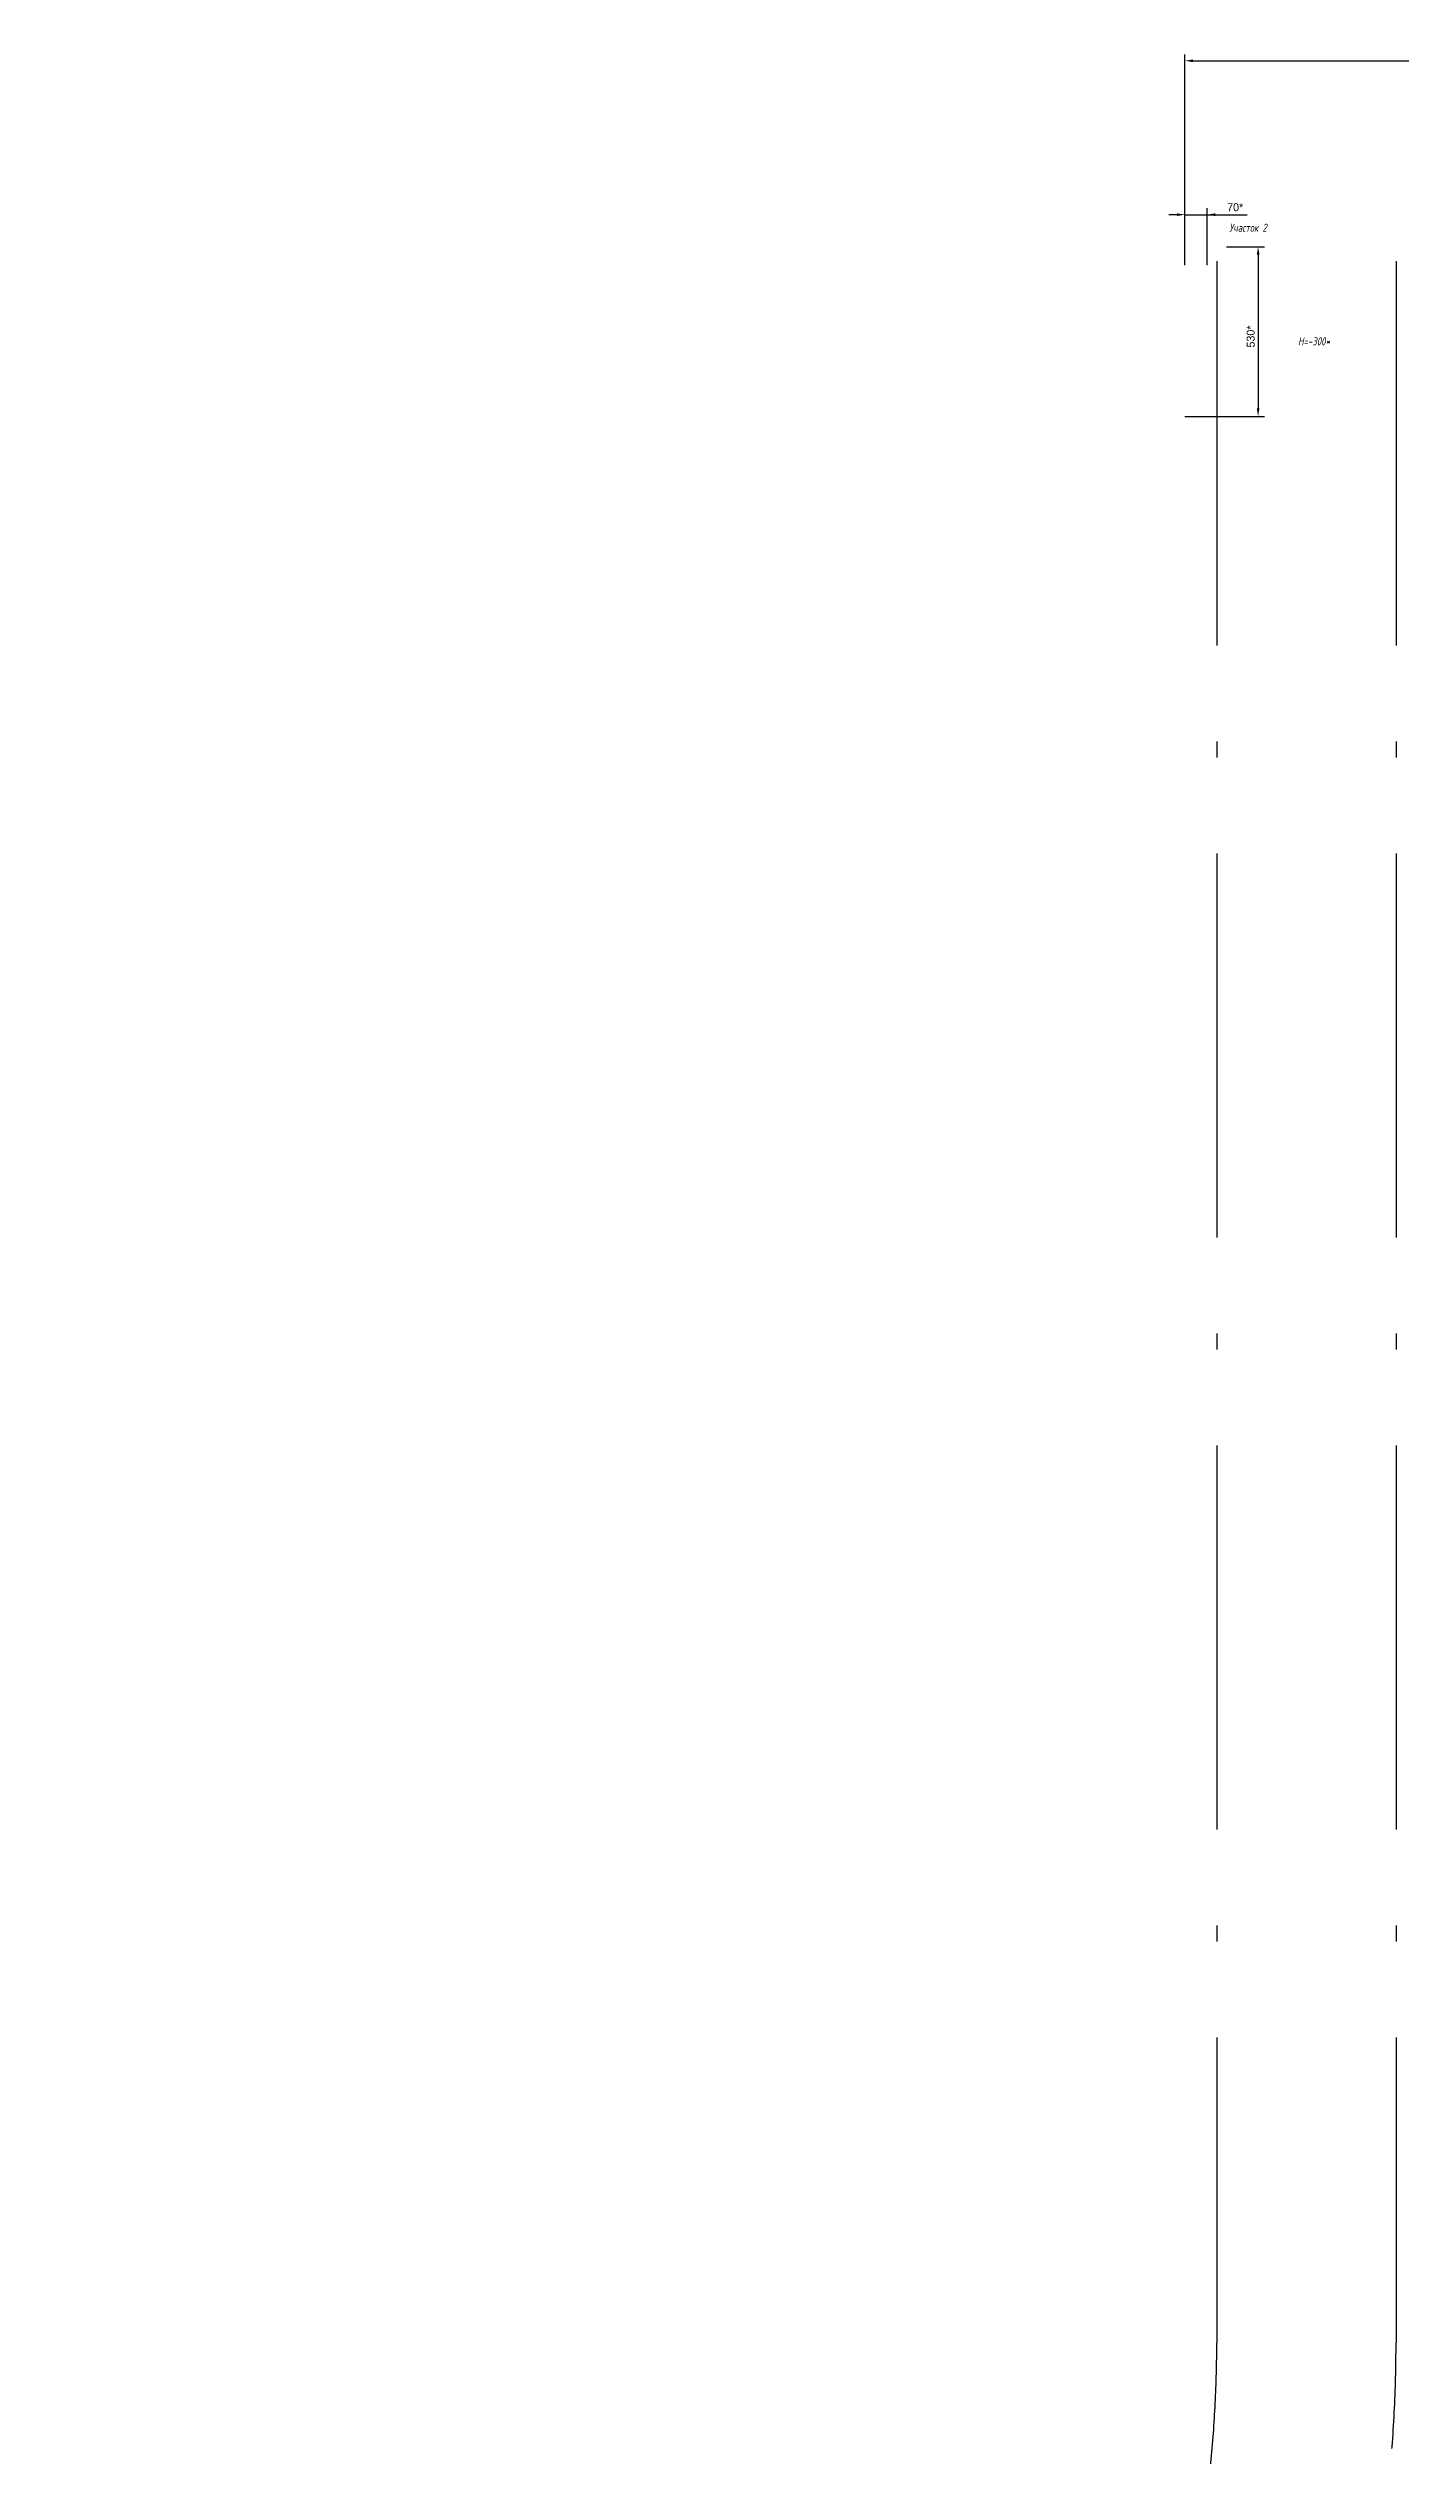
# Model space of a CAD drawing. Header units: millimetres. Extents: x -6992 to 8791, y -4147 to 31792.
# Drawn here: x 899 to 5126, y 3377 to 10901 of the extents above; entities that cross this region are included whole.
import ezdxf
from ezdxf.enums import TextEntityAlignment as Align

# ---------------------------------------------------------------- set-up
doc = ezdxf.new("R2010")
doc.units = ezdxf.units.MM
doc.header["$PDMODE"] = 34
doc.header["$PDSIZE"] = 25
doc.linetypes.add('ACAD_ISO10W100', pattern=[18.5, 12, -3, 0.5, -3])
doc.layers.add('08 Размеры', color=7, linetype='Continuous')
doc.layers.add('100 noprint', color=1, linetype='Continuous', plot=False)
doc.styles.get("Standard").update_dxf_attribs({"font": 'Ubuntu-R.ttf'})
doc.styles.add('ГОСТ-ISOCPEUR', font='isocpeui.ttf', dxfattribs={"width": 0.8})
doc.dimstyles.new('ISO-25', dxfattribs={"dimtxt": 2.5, "dimasz": 2.5, "dimexe": 1.25, "dimexo": 0.625, "dimtad": 1, "dimtxsty": 'Standard', "dimcen": 2.5, "dimadec": 0, "dimazin": 0, "dimtfac": 1, "dimtmove": 0, "dimatfit": 3, "dimfxl": 1, "dimarcsym": 0})

# ---------------------------------------------------------------- blocks, each defined once
blk = doc.blocks.new('*D2435')
at = {"layer": '08 Размеры', "color": 0, "lineweight": -2}
for p, q in [((4581.1, 10280.1), (4700.1, 10280.1)), ((4680.1, 10255.1), (4680.1, 9775.1)), ((4451.2, 9750.1), (4700.1, 9750.1))]:
    blk.add_line(p, q, dxfattribs=at)
at = {"layer": '08 Размеры', "color": 0}
for points in [[(4684.3, 10255.1), (4675.9, 10255.1), (4680.1, 10280.1)], [(4675.9, 9775.1), (4684.3, 9775.1), (4680.1, 9750.1)]]:
    blk.add_solid(points, dxfattribs=at)
at = {"layer": 'Defpoints', "color": 0}
for p in [(4581.1, 10280.1), (4451.2, 9750.1), (4680.1, 9750.1)]:
    blk.add_point(p, dxfattribs=at)
at = {"layer": '08 Размеры', "color": 0, "insert": (4657, 9999.6), "char_height": 25, "attachment_point": 5, "rotation": 90}
blk.add_mtext('530*', dxfattribs=at)
blk = doc.blocks.new('*D2436')
at = {"layer": '08 Размеры', "color": 0, "lineweight": -2}
for p, q in [((4451.2, 10222.1), (4451.2, 10400.4)), ((4521.1, 10222.1), (4521.1, 10400.4)), ((4426.2, 10380.4), (4401.2, 10380.4)), ((4451.2, 10380.4), (4521.1, 10380.4)), ((4521.1, 10380.4), (4645.6, 10380.4)), ((4546.1, 10380.4), (4571.1, 10380.4))]:
    blk.add_line(p, q, dxfattribs=at)
at = {"layer": '08 Размеры', "color": 0}
for points in [[(4426.2, 10376.2), (4426.2, 10384.6), (4451.2, 10380.4)], [(4546.1, 10384.6), (4546.1, 10376.2), (4521.1, 10380.4)]]:
    blk.add_solid(points, dxfattribs=at)
at = {"layer": 'Defpoints', "color": 0}
for p in [(4521.1, 10380.4), (4451.2, 10222.1), (4521.1, 10222.1)]:
    blk.add_point(p, dxfattribs=at)
at = {"layer": '08 Размеры', "color": 0, "insert": (4608.4, 10403.5), "char_height": 25, "attachment_point": 5}
blk.add_mtext('70*', dxfattribs=at)
blk = doc.blocks.new('*D2453')
at = {"layer": '08 Размеры', "color": 0, "lineweight": -2}
for p, q in [((4451.2, 10222.1), (4451.2, 10881.3)), ((4476.2, 10861.3), (8766.2, 10861.3)), ((8791.2, 10222.1), (8791.2, 10881.3))]:
    blk.add_line(p, q, dxfattribs=at)
at = {"layer": '08 Размеры', "color": 0}
for points in [[(4476.2, 10865.4), (4476.2, 10857.1), (4451.2, 10861.3)], [(8766.2, 10857.1), (8766.2, 10865.4), (8791.2, 10861.3)]]:
    blk.add_solid(points, dxfattribs=at)
at = {"layer": 'Defpoints', "color": 0}
for p in [(8791.2, 10861.3), (4451.2, 10222.1), (8791.2, 10222.1)]:
    blk.add_point(p, dxfattribs=at)
at = {"layer": '08 Размеры', "color": 0, "insert": (6621.2, 10884.3), "char_height": 25, "attachment_point": 5}
blk.add_mtext('4340', dxfattribs=at)

msp = doc.modelspace()

# ---------------------------------------------------------------- linework, layer by layer
at = {"layer": '100 noprint', "color": 1, "linetype": 'ACAD_ISO10W100', "lineweight": -2, "ltscale": 100}
for points in [[(8761.2, 10234.6), (8761.2, 3730, -1), (-6992.2, 3730)], [(8537.1, 10234.6), (8537.1, 3730, -1), (-6768.1, 3730)], [(8167.1, 10234.6), (8167.1, 3730, -1), (-6398.1, 3730)], [(7672.1, 10234.6), (7672.1, 3730, -1), (-5903.1, 3730)], [(7172.1, 10234.6), (7172.1, 3730, -1), (-5403.1, 3730)], [(6668.1, 10234.6), (6668.1, 3730, -1), (-4899.1, 3730)], [(6198.1, 10234.6), (6198.1, 3730, -1), (-4429.1, 3730)], [(5682.1, 10234.6), (5682.1, 3730, -1), (-3913.1, 3730)], [(5111.1, 10234.6), (5111.1, 3730, -1), (-3342.1, 3730)], [(4551.1, 10234.6), (4551.1, 3730, -1), (-2782.1, 3730)]]:
    msp.add_lwpolyline(points, format="xyb", dxfattribs=at)

# ---------------------------------------------------------------- texts
at = {"layer": '08 Размеры', "style": 'ГОСТ-ISOCPEUR', "width": 0.8}
for s, p in [('Участок 2', (4648.9, 10339.7)), ('H=-300*', (4854.7, 9984.7))]:
    msp.add_text(s, height=25, dxfattribs=at).set_placement(p, align=Align.MIDDLE)

# ---------------------------------------------------------------- dimensions: what is measured, and where the dimension line sits
at = {"layer": '08 Размеры', "color": 5}
dim = msp.add_linear_dim(base=(8791.2, 10861.3, 127.9), p1=(4451.2, 10222.1), p2=(8791.2, 10222.1), dimstyle='ISO-25', override={"dimtxt": 25, "dimasz": 25, "dimexe": 20, "dimexo": 0, "dimgap": 10, "dimdec": 0}, dxfattribs=at)
dim.commit()
dim.dimension.update_dxf_attribs({"geometry": '*D2453', "text_midpoint": (6621.2, 10861.3, 127.9), "dimtype": 160})
at = {"layer": '08 Размеры'}
dim = msp.add_linear_dim(base=(4521.1, 10380.4), p1=(4451.2, 10222.1), p2=(4521.1, 10222.1), dimstyle='ISO-25', override={"dimtxt": 25, "dimasz": 25, "dimexe": 20, "dimexo": 0, "dimgap": 10, "dimdec": 0, "dimpost": '*'}, dxfattribs=at)
dim.commit()
dim.dimension.update_dxf_attribs({"geometry": '*D2436', "text_midpoint": (4608.4, 10380.4), "dimtype": 160})
dim = msp.add_linear_dim(base=(4680.1, 9750.1), p1=(4581.1, 10280.1), p2=(4451.2, 9750.1), angle=90, dimstyle='ISO-25', override={"dimtxt": 25, "dimasz": 25, "dimexe": 20, "dimexo": 0, "dimgap": 10, "dimdec": 0, "dimpost": '*'}, dxfattribs=at)
dim.commit()
dim.dimension.update_dxf_attribs({"geometry": '*D2435', "text_midpoint": (4680.1, 9999.6), "dimtype": 160})

doc.saveas('drawing.dxf')
